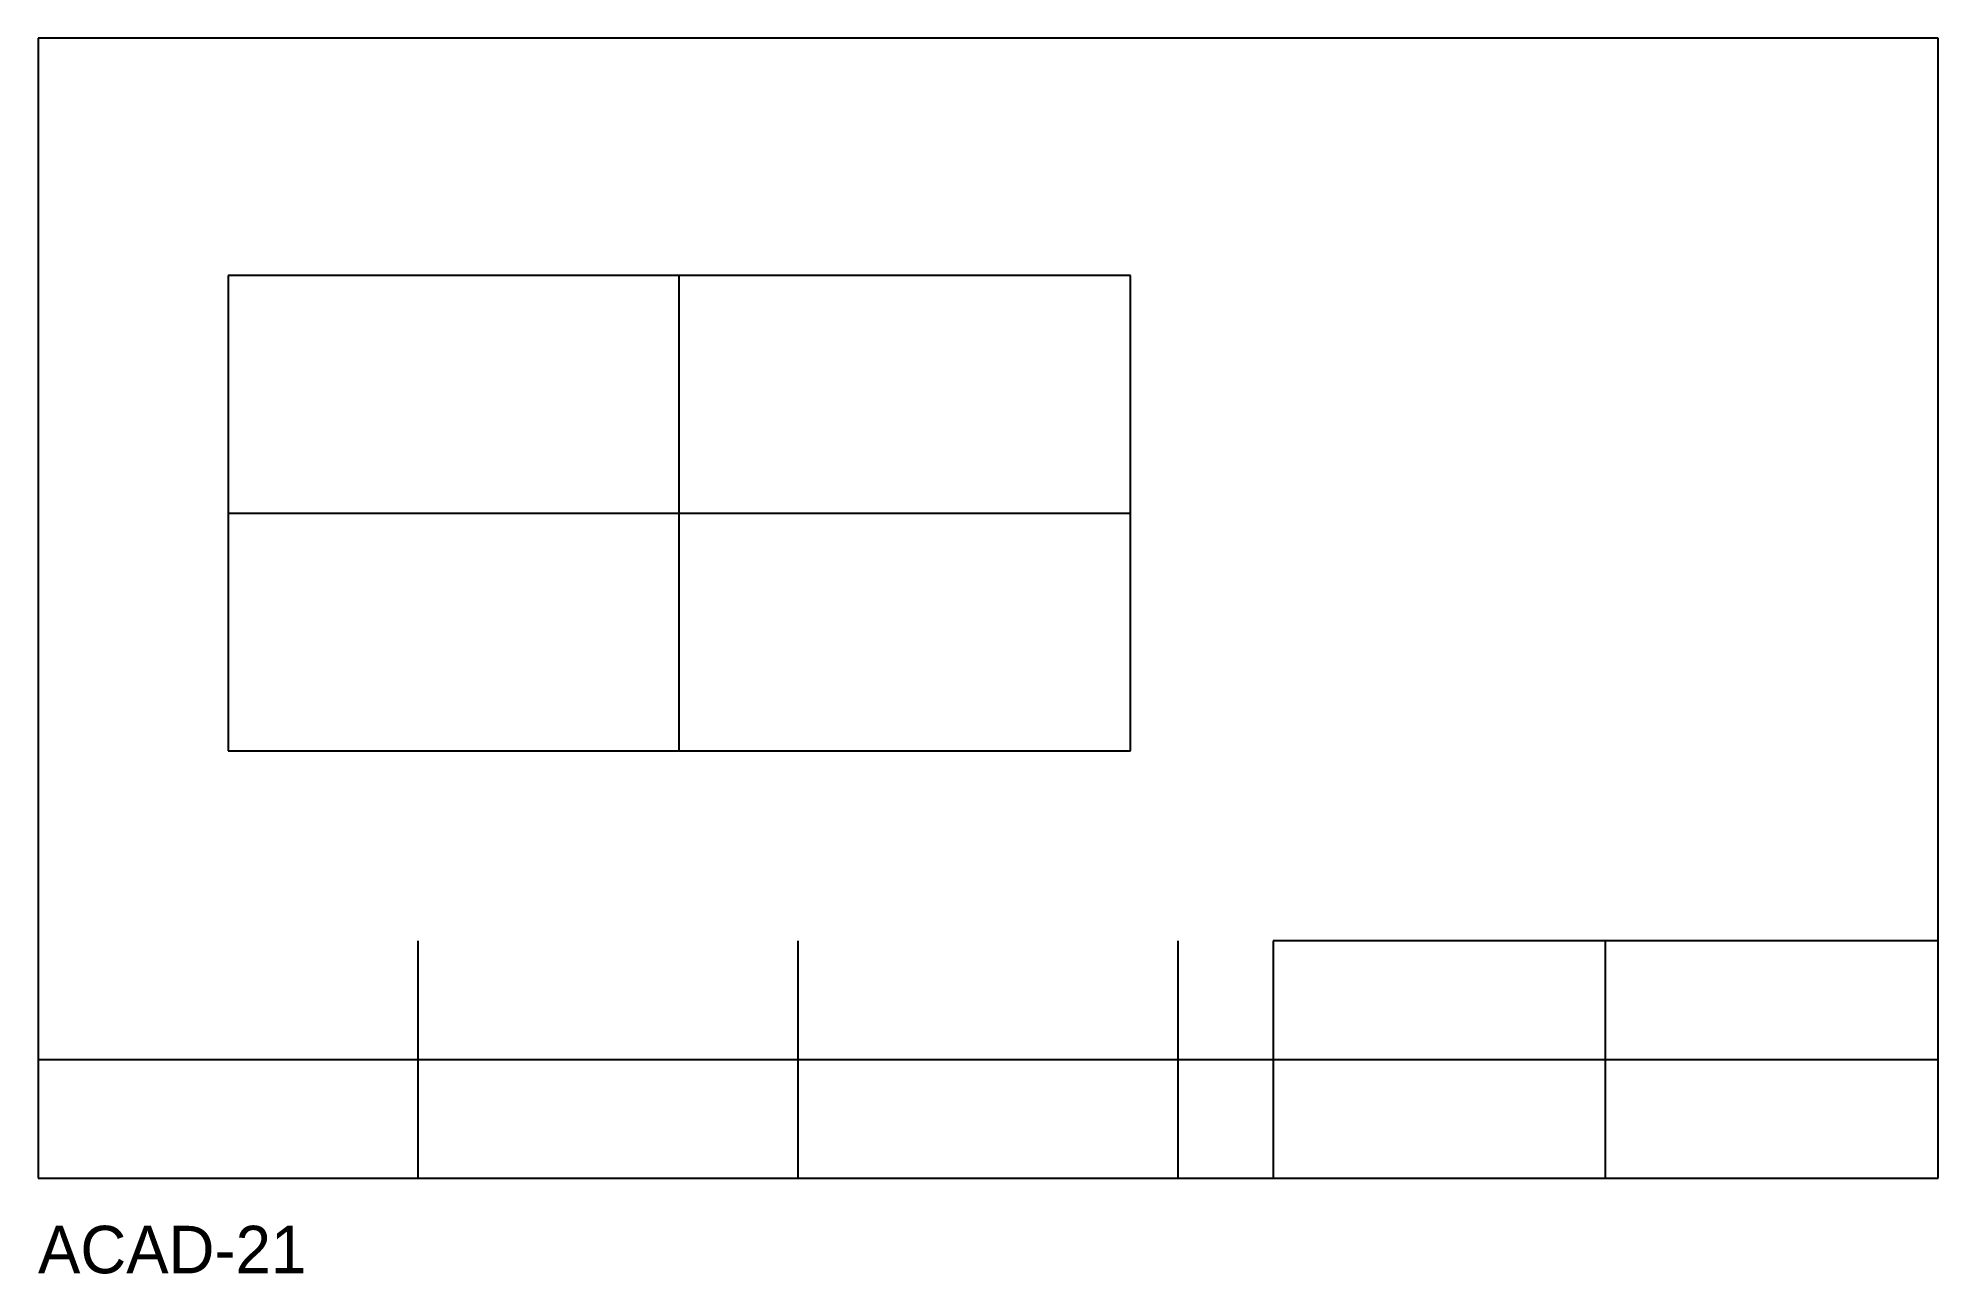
# Model space of a CAD drawing. Header units: metres. Extents: x 0 to 200, y -10 to 120.
import ezdxf

# ---------------------------------------------------------------- set-up
doc = ezdxf.new("R2010")
doc.units = ezdxf.units.M
for name, color, linetype in [('ANNOTATION', 7, 'Continuous'), ('CENTER', 7, 'Continuous'), ('OUTLINE', 7, 'Continuous')]:
    doc.layers.add(name, color=color, linetype=linetype)

msp = doc.modelspace()

# ---------------------------------------------------------------- linework, layer by layer
at = {"layer": 'CENTER'}
for p, q in [((67.5, 45), (67.5, 95)), ((20, 70), (115, 70)), ((165, 0), (165, 25)), ((0, 12.5), (130, 12.5)), ((130, 12.5), (200, 12.5))]:
    msp.add_line(p, q, dxfattribs=at)
at = {"layer": 'OUTLINE'}
for p, q in [((200, 120), (0, 120)), ((0, 120), (0, 0)), ((200, 0), (200, 120)), ((115, 95), (20, 95)), ((20, 95), (20, 45)), ((115, 45), (115, 95)), ((20, 45), (115, 45)), ((40, 0), (40, 25)), ((80, 0), (80, 25)), ((120, 0), (120, 25)), ((200, 25), (130, 25)), ((130, 25), (130, 0)), ((200, 0), (200, 25)), ((0, 0), (200, 0)), ((130, 0), (200, 0))]:
    msp.add_line(p, q, dxfattribs=at)

# ---------------------------------------------------------------- texts
at = {"layer": 'ANNOTATION'}
msp.add_text('ACAD-21', height=5, dxfattribs=at).set_placement((0, -10))

doc.saveas('drawing.dxf')
